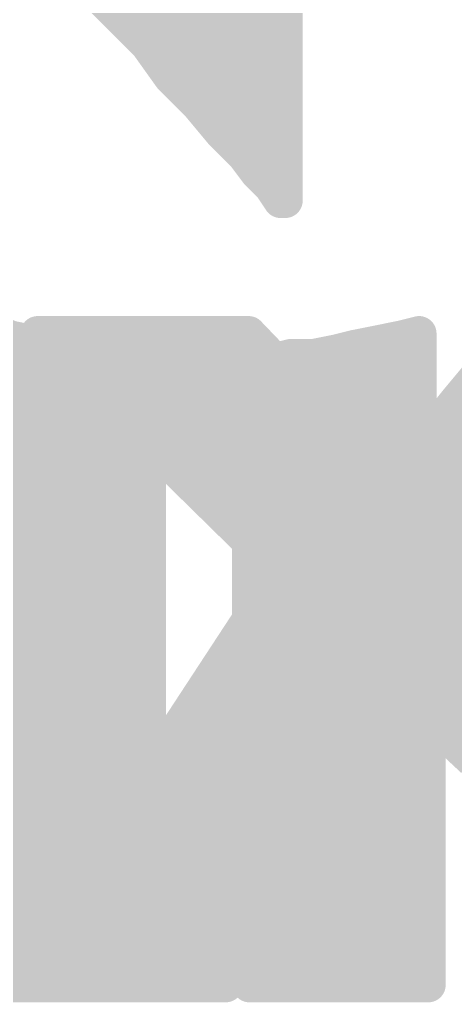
# Model space of a CAD drawing. Extents: x -33 to 74, y -22 to 37.
# Drawn here: x 11.229 to 12.18, y 20.587 to 22.729 of the extents above; entities that cross this region are included whole.
import ezdxf

# ---------------------------------------------------------------- set-up
doc = ezdxf.new("R2010")
doc.units = 0
doc.layers.add('21', color=41, linetype='CONTINUOUS')
doc.layers.add('22', color=40, linetype='CONTINUOUS')

msp = doc.modelspace()

# ---------------------------------------------------------------- linework, layer by layer
at = {"layer": '21', "const_width": 0.0762}
for points in [[(11.161, 22.055), (11.211, 22.035)], [(11.211, 22.035), (11.261, 22.025)], [(11.961, 22.015), (12.061, 22.035)], [(12.061, 22.035), (12.101, 22.045)], [(12.101, 22.045), (12.101, 21.775)], [(10.543, 22.0218), (11.269, 22.0218)], [(11.261, 22.025), (11.311, 22.005)], [(11.921, 22.005), (11.961, 22.015)], [(11.995, 22.0218), (12.101, 22.0218)], [(11.311, 22.005), (11.431, 21.915)], [(11.781, 21.985), (11.821, 21.995)], [(11.821, 21.995), (11.871, 21.995)], [(11.871, 21.995), (11.921, 22.005)], [(11.731, 21.975), (11.781, 21.985)], [(11.731, 20.625), (11.731, 21.975)], [(10.402, 21.9456), (11.3902, 21.9456)], [(11.731, 21.9456), (12.101, 21.9456)], [(12.181, 21.895), (12.231, 21.955)], [(11.431, 21.915), (11.461, 21.875)], [(12.141, 21.845), (12.181, 21.895)], [(10.3276, 21.8694), (11.4638, 21.8694)], [(11.461, 21.875), (11.481, 21.835)], [(11.731, 21.8694), (12.101, 21.8694)], [(12.1605, 21.8694), (12.641, 21.8694)], [(12.101, 21.775), (12.141, 21.845)], [(11.481, 21.835), (11.501, 21.785)], [(11.0346, 21.7932), (11.4977, 21.7932)], [(11.501, 21.785), (11.511, 21.735)], [(11.731, 21.7932), (12.101, 21.7932)], [(12.1114, 21.7932), (12.641, 21.7932)], [(11.511, 21.735), (11.511, 20.865)], [(11.105, 21.717), (11.511, 21.717)], [(11.731, 21.717), (12.641, 21.717)], [(12.251, 21.645), (12.201, 21.585)], [(11.121, 21.6408), (11.511, 21.6408)], [(11.731, 21.6408), (12.2475, 21.6408)], [(12.201, 21.585), (12.161, 21.515)], [(11.1132, 21.5646), (11.511, 21.5646)], [(11.731, 21.5646), (12.1893, 21.5646)], [(12.161, 21.515), (12.141, 21.445)], [(10.9912, 21.4884), (11.511, 21.4884)], [(11.731, 21.4884), (12.1534, 21.4884)], [(12.141, 21.445), (12.121, 21.355)], [(10.9242, 21.4122), (11.511, 21.4122)], [(11.731, 21.4122), (12.1337, 21.4122)], [(12.121, 21.355), (12.121, 20.625)], [(10.9433, 21.336), (11.511, 21.336)], [(11.731, 21.336), (12.121, 21.336)], [(11.121, 21.2598), (11.511, 21.2598)], [(11.731, 21.2598), (12.121, 21.2598)], [(11.121, 21.1836), (11.511, 21.1836)], [(11.731, 21.1836), (12.121, 21.1836)], [(11.121, 21.1074), (11.511, 21.1074)], [(11.731, 21.1074), (12.121, 21.1074)], [(11.0997, 21.0312), (11.511, 21.0312)], [(11.731, 21.0312), (12.121, 21.0312)], [(11.061, 20.955), (11.511, 20.955)], [(11.731, 20.955), (12.121, 20.955)], [(10.9662, 20.8788), (11.511, 20.8788)], [(11.731, 20.8788), (12.121, 20.8788)], [(11.511, 20.865), (11.521, 20.845)], [(11.521, 20.845), (11.521, 20.755)], [(10.2293, 20.8026), (11.521, 20.8026)], [(11.731, 20.8026), (12.121, 20.8026)], [(11.521, 20.755), (11.531, 20.735)], [(11.141, 20.7264), (11.531, 20.7264)], [(11.531, 20.735), (11.531, 20.715)], [(11.731, 20.7264), (12.121, 20.7264)], [(11.531, 20.715), (11.541, 20.695)], [(11.541, 20.695), (11.541, 20.665)], [(11.541, 20.665), (11.551, 20.645)], [(11.161, 20.6502), (11.5484, 20.6502)], [(11.551, 20.645), (11.561, 20.635)], [(11.731, 20.6502), (12.121, 20.6502)], [(11.561, 20.625), (11.171, 20.625)], [(11.561, 20.635), (11.561, 20.625)], [(12.121, 20.625), (11.731, 20.625)]]:
    msp.add_lwpolyline(points, dxfattribs=at)
at = {"layer": '21', "const_width": 0.0381}
for points in [[(11.2147, 22.0537, 1), (11.2073, 22.0163)], [(11.2039, 22.0173, 1), (11.2181, 22.0527)], [(12.0564, 22.0535, 1), (12.0656, 22.0165)], [(12.0647, 22.0163, 1), (12.0573, 22.0537)], [(12.1201, 22.045, 1), (12.082, 22.045)], [(12.1056, 22.0265, 1), (12.0964, 22.0635)], [(11.2681, 22.0427, 1), (11.2539, 22.0073)], [(11.2573, 22.0063, 1), (11.2647, 22.0437)], [(11.269, 22.0028, 1), (11.269, 22.0409)], [(11.9573, 22.0337, 1), (11.9647, 21.9963)], [(11.9656, 21.9965, 1), (11.9564, 22.0335)], [(11.995, 22.0409, 1), (11.995, 22.0028)], [(12.101, 22.0028, 1), (12.101, 22.0409)], [(11.3224, 22.0202, 1), (11.2996, 21.9898)], [(11.3039, 21.9873, 1), (11.3181, 22.0227)], [(11.821, 22.0141, 1), (11.821, 21.976)], [(11.8256, 21.9765, 1), (11.8164, 22.0135)], [(11.8673, 22.0137, 1), (11.8747, 21.9763)], [(11.871, 21.976, 1), (11.871, 22.0141)], [(11.9164, 22.0235, 1), (11.9256, 21.9865)], [(11.9247, 21.9863, 1), (11.9173, 22.0237)], [(11.75, 21.975, 1), (11.7119, 21.975)], [(11.7273, 21.9937, 1), (11.7347, 21.9563)], [(11.7764, 22.0035, 1), (11.7856, 21.9665)], [(11.7847, 21.9663, 1), (11.7773, 22.0037)], [(11.3902, 21.9266, 1), (11.3902, 21.9647)], [(11.731, 21.9647, 1), (11.731, 21.9266)], [(12.101, 21.9266, 1), (12.101, 21.9647)], [(11.4462, 21.9264, 1), (11.4158, 21.9036)], [(11.4196, 21.8998, 1), (11.4424, 21.9302)], [(12.1664, 21.9072, 1), (12.1956, 21.8828)], [(12.1959, 21.8831, 1), (12.1661, 21.9069)], [(11.478, 21.8835, 1), (11.444, 21.8665)], [(11.4458, 21.8636, 1), (11.4762, 21.8864)], [(11.4638, 21.8504, 1), (11.4638, 21.8885)], [(11.731, 21.8885, 1), (11.731, 21.8504)], [(12.101, 21.8504, 1), (12.101, 21.8885)], [(12.1605, 21.8885, 1), (12.1605, 21.8504)], [(12.1261, 21.8569, 1), (12.1559, 21.8331)], [(12.1575, 21.8355, 1), (12.1245, 21.8545)], [(11.4987, 21.8421, 1), (11.4633, 21.8279)], [(11.464, 21.8265, 1), (11.498, 21.8435)], [(11.5197, 21.7887, 1), (11.4823, 21.7813)], [(11.4833, 21.7779, 1), (11.5187, 21.7921)], [(11.4977, 21.7742, 1), (11.4977, 21.8123)], [(11.731, 21.8123, 1), (11.731, 21.7742)], [(12.1114, 21.8123, 1), (12.1114, 21.7742)], [(12.101, 21.7742, 1), (12.101, 21.8123)], [(12.0845, 21.7845, 1), (12.1175, 21.7655)], [(12.082, 21.775, 1), (12.1201, 21.775)], [(11.5301, 21.735, 1), (11.492, 21.735)], [(11.4923, 21.7313, 1), (11.5297, 21.7387)], [(11.511, 21.698, 1), (11.511, 21.7361)], [(11.731, 21.7361, 1), (11.731, 21.698)], [(11.511, 21.6218, 1), (11.511, 21.6599)], [(11.731, 21.6599, 1), (11.731, 21.6218)], [(12.2175, 21.5755, 1), (12.1845, 21.5945)], [(11.511, 21.5456, 1), (11.511, 21.5837)], [(11.731, 21.5837, 1), (11.731, 21.5456)], [(12.1864, 21.5972, 1), (12.2156, 21.5728)], [(12.1893, 21.5456, 1), (12.1893, 21.5837)], [(12.1445, 21.5245, 1), (12.1775, 21.5055)], [(12.1793, 21.5098, 1), (12.1427, 21.5202)], [(11.511, 21.4694, 1), (11.511, 21.5075)], [(11.731, 21.5075, 1), (11.731, 21.4694)], [(12.1534, 21.4694, 1), (12.1534, 21.5075)], [(12.1227, 21.4502, 1), (12.1593, 21.4398)], [(12.1596, 21.4409, 1), (12.1224, 21.4491)], [(11.511, 21.3932, 1), (11.511, 21.4313)], [(11.731, 21.4313, 1), (11.731, 21.3932)], [(12.1337, 21.3932, 1), (12.1337, 21.4313)], [(12.1401, 21.355, 1), (12.102, 21.355)], [(11.511, 21.317, 1), (11.511, 21.3551)], [(11.731, 21.3551, 1), (11.731, 21.317)], [(12.1024, 21.3591, 1), (12.1396, 21.3509)], [(12.121, 21.317, 1), (12.121, 21.3551)], [(11.511, 21.2408, 1), (11.511, 21.2789)], [(11.731, 21.2789, 1), (11.731, 21.2408)], [(12.121, 21.2408, 1), (12.121, 21.2789)], [(11.511, 21.1646, 1), (11.511, 21.2027)], [(11.731, 21.2027, 1), (11.731, 21.1646)], [(12.121, 21.1646, 1), (12.121, 21.2027)], [(11.511, 21.0884, 1), (11.511, 21.1265)], [(11.731, 21.1265, 1), (11.731, 21.0884)], [(12.121, 21.0884, 1), (12.121, 21.1265)], [(11.511, 21.0122, 1), (11.511, 21.0503)], [(11.731, 21.0503, 1), (11.731, 21.0122)], [(12.121, 21.0122, 1), (12.121, 21.0503)], [(11.511, 20.936, 1), (11.511, 20.9741)], [(11.731, 20.9741, 1), (11.731, 20.936)], [(12.121, 20.936, 1), (12.121, 20.9741)], [(11.511, 20.8598, 1), (11.511, 20.8979)], [(11.731, 20.8979, 1), (11.731, 20.8598)], [(12.121, 20.8598, 1), (12.121, 20.8979)], [(11.528, 20.8735, 1), (11.494, 20.8565)], [(11.492, 20.865, 1), (11.5301, 20.865)], [(11.5401, 20.845, 1), (11.502, 20.845)], [(11.504, 20.8365, 1), (11.538, 20.8535)], [(11.521, 20.7836, 1), (11.521, 20.8217)], [(11.731, 20.8217, 1), (11.731, 20.7836)], [(12.121, 20.7836, 1), (12.121, 20.8217)], [(11.538, 20.7635, 1), (11.504, 20.7465)], [(11.502, 20.755, 1), (11.5401, 20.755)], [(11.5501, 20.735, 1), (11.512, 20.735)], [(11.514, 20.7265, 1), (11.548, 20.7435)], [(11.531, 20.7074, 1), (11.531, 20.7455)], [(11.731, 20.7455, 1), (11.731, 20.7074)], [(12.121, 20.7074, 1), (12.121, 20.7455)], [(11.548, 20.7235, 1), (11.514, 20.7065)], [(11.512, 20.715, 1), (11.5501, 20.715)], [(11.5601, 20.695, 1), (11.522, 20.695)], [(11.524, 20.6865, 1), (11.558, 20.7035)], [(11.558, 20.6735, 1), (11.524, 20.6565)], [(11.522, 20.665, 1), (11.5601, 20.665)], [(11.5645, 20.6585, 1), (11.5375, 20.6315)], [(11.5484, 20.6312, 1), (11.5484, 20.6693)], [(11.731, 20.6693, 1), (11.731, 20.6312)], [(12.121, 20.6312, 1), (12.121, 20.6693)], [(11.534, 20.6365, 1), (11.568, 20.6535)], [(11.58, 20.635, 1), (11.5419, 20.635)], [(11.5475, 20.6215, 1), (11.5745, 20.6485)], [(11.561, 20.6059, 1), (11.561, 20.6441)], [(11.731, 20.6441, 1), (11.731, 20.6059)], [(12.121, 20.6059, 1), (12.121, 20.6441)], [(11.5419, 20.625, 1), (11.58, 20.625)], [(11.7119, 20.625, 1), (11.75, 20.625)], [(12.102, 20.625, 1), (12.1401, 20.625)]]:
    msp.add_lwpolyline(points, format="xyb", dxfattribs=at)
at = {"layer": '22', "const_width": 0.0762}
for points in [[(11.809, 23.615), (11.809, 22.335)], [(11.509, 22.675), (11.379, 22.805)], [(11.4764, 22.7076), (11.809, 22.7076)], [(11.559, 22.605), (11.509, 22.675)], [(11.5401, 22.6314), (11.809, 22.6314)], [(11.619, 22.545), (11.559, 22.605)], [(11.6088, 22.5552), (11.809, 22.5552)], [(11.669, 22.485), (11.619, 22.545)], [(11.719, 22.435), (11.669, 22.485)], [(11.675, 22.479), (11.809, 22.479)], [(11.749, 22.395), (11.719, 22.435)], [(11.7431, 22.4028), (11.809, 22.4028)], [(11.779, 22.365), (11.749, 22.395)], [(11.799, 22.335), (11.779, 22.365)], [(11.809, 22.335), (11.799, 22.335)], [(11.729, 22.045), (11.269, 22.045)], [(11.269, 22.045), (11.799, 21.525)], [(12.219, 21.535), (11.729, 22.045)], [(11.2926, 22.0218), (11.7513, 22.0218)], [(11.319, 21.815), (11.159, 21.975)], [(11.3703, 21.9456), (11.8245, 21.9456)], [(10.319, 21.8694), (11.2646, 21.8694)], [(11.448, 21.8694), (11.8977, 21.8694)], [(11.359, 21.785), (11.319, 21.815)], [(10.319, 21.7932), (11.3481, 21.7932)], [(10.969, 21.785), (11.359, 21.785)], [(11.5256, 21.7932), (11.9709, 21.7932)], [(11.6033, 21.717), (12.0441, 21.717)], [(11.681, 21.6408), (12.1174, 21.6408)], [(11.7586, 21.5646), (12.1906, 21.5646)], [(11.799, 21.525), (11.209, 20.625)], [(11.775, 21.4884), (12.609, 21.4884)], [(11.7251, 21.4122), (12.609, 21.4122)], [(11.6751, 21.336), (12.609, 21.336)], [(11.6251, 21.2598), (12.609, 21.2598)], [(11.679, 20.625), (12.069, 21.255)], [(12.069, 21.255), (12.219, 21.115)], [(11.5752, 21.1836), (12.0248, 21.1836)], [(12.1455, 21.1836), (12.609, 21.1836)], [(11.5252, 21.1074), (11.9776, 21.1074)], [(11.4753, 21.0312), (11.9305, 21.0312)], [(11.4253, 20.955), (11.8833, 20.955)], [(11.3754, 20.8788), (11.8361, 20.8788)], [(11.3254, 20.8026), (11.7889, 20.8026)], [(11.2755, 20.7264), (11.7418, 20.7264)], [(11.2255, 20.6502), (11.6946, 20.6502)], [(11.209, 20.625), (11.679, 20.625)]]:
    msp.add_lwpolyline(points, dxfattribs=at)
at = {"layer": '22', "const_width": 0.0381}
for points in [[(11.4764, 22.7266, 1), (11.4764, 22.6885)], [(11.809, 22.6885, 1), (11.809, 22.7266)], [(11.5245, 22.6861, 1), (11.4935, 22.6639)], [(11.4955, 22.6615, 1), (11.5225, 22.6885)], [(11.5401, 22.6505, 1), (11.5401, 22.6124)], [(11.809, 22.6124, 1), (11.809, 22.6505)], [(11.5725, 22.6185, 1), (11.5455, 22.5915)], [(11.5435, 22.5939, 1), (11.5745, 22.6161)], [(11.6088, 22.5743, 1), (11.6088, 22.5362)], [(11.6336, 22.5572, 1), (11.6044, 22.5328)], [(11.809, 22.5362, 1), (11.809, 22.5743)], [(11.6055, 22.5315, 1), (11.6325, 22.5585)], [(11.6825, 22.4985, 1), (11.6555, 22.4715)], [(11.6544, 22.4728, 1), (11.6836, 22.4972)], [(11.675, 22.4981, 1), (11.675, 22.46)], [(11.809, 22.46, 1), (11.809, 22.4981)], [(11.7342, 22.4464, 1), (11.7038, 22.4236)], [(11.7055, 22.4215, 1), (11.7325, 22.4485)], [(11.7431, 22.4219, 1), (11.7431, 22.3838)], [(11.7625, 22.4085, 1), (11.7355, 22.3815)], [(11.809, 22.3838, 1), (11.809, 22.4219)], [(11.7338, 22.3836, 1), (11.7642, 22.4064)], [(11.7949, 22.3756, 1), (11.7631, 22.3544)], [(11.7655, 22.3515, 1), (11.7925, 22.3785)], [(11.799, 22.3541, 1), (11.799, 22.316)], [(11.809, 22.316, 1), (11.809, 22.3541)], [(11.7831, 22.3244, 1), (11.8149, 22.3456)], [(11.79, 22.335, 1), (11.8281, 22.335)], [(11.269, 22.0641, 1), (11.269, 22.026)], [(11.2823, 22.0586, 1), (11.2557, 22.0314)], [(11.7427, 22.0582, 1), (11.7153, 22.0318)], [(11.729, 22.026, 1), (11.729, 22.0641)], [(11.2926, 22.0409, 1), (11.2926, 22.0028)], [(11.7513, 22.0028, 1), (11.7513, 22.0409)], [(11.3703, 21.9647, 1), (11.3703, 21.9266)], [(11.8245, 21.9266, 1), (11.8245, 21.9647)], [(11.2646, 21.8504, 1), (11.2646, 21.8885)], [(11.448, 21.8885, 1), (11.448, 21.8504)], [(11.8977, 21.8504, 1), (11.8977, 21.8885)], [(11.3304, 21.8302, 1), (11.3076, 21.7998)], [(11.3055, 21.8015, 1), (11.3325, 21.8285)], [(11.3476, 21.7698, 1), (11.3704, 21.8002)], [(11.3481, 21.7742, 1), (11.3481, 21.8123)], [(11.359, 21.766, 1), (11.359, 21.8041)], [(11.5256, 21.8123, 1), (11.5256, 21.7742)], [(11.9709, 21.7742, 1), (11.9709, 21.8123)], [(11.6033, 21.7361, 1), (11.6033, 21.698)], [(12.0441, 21.698, 1), (12.0441, 21.7361)], [(11.681, 21.6599, 1), (11.681, 21.6218)], [(12.1174, 21.6218, 1), (12.1174, 21.6599)], [(11.7586, 21.5837, 1), (11.7586, 21.5456)], [(12.1906, 21.5456, 1), (12.1906, 21.5837)], [(11.8149, 21.5146, 1), (11.7831, 21.5354)], [(11.7857, 21.5114, 1), (11.8123, 21.5386)], [(11.775, 21.5075, 1), (11.775, 21.4694)], [(11.7251, 21.4313, 1), (11.7251, 21.3932)], [(11.6751, 21.3551, 1), (11.6751, 21.317)], [(11.6251, 21.2789, 1), (11.6251, 21.2408)], [(12.082, 21.2689, 1), (12.056, 21.2411)], [(12.0852, 21.245, 1), (12.0528, 21.265)], [(11.5752, 21.2027, 1), (11.5752, 21.1646)], [(12.0248, 21.1646, 1), (12.0248, 21.2027)], [(12.1455, 21.2027, 1), (12.1455, 21.1646)], [(11.5252, 21.1265, 1), (11.5252, 21.0884)], [(11.9776, 21.0884, 1), (11.9776, 21.1265)], [(11.4753, 21.0503, 1), (11.4753, 21.0122)], [(11.9305, 21.0122, 1), (11.9305, 21.0503)], [(11.4253, 20.9741, 1), (11.4253, 20.936)], [(11.8833, 20.936, 1), (11.8833, 20.9741)], [(11.3754, 20.8979, 1), (11.3754, 20.8598)], [(11.8361, 20.8598, 1), (11.8361, 20.8979)], [(11.3254, 20.8217, 1), (11.3254, 20.7836)], [(11.7889, 20.7836, 1), (11.7889, 20.8217)], [(11.2755, 20.7455, 1), (11.2755, 20.7074)], [(11.7418, 20.7074, 1), (11.7418, 20.7455)], [(11.2255, 20.6693, 1), (11.2255, 20.6312)], [(11.6946, 20.6312, 1), (11.6946, 20.6693)], [(11.1931, 20.6354, 1), (11.2249, 20.6146)], [(11.6628, 20.635, 1), (11.6952, 20.615)], [(11.679, 20.6059, 1), (11.679, 20.6441)]]:
    msp.add_lwpolyline(points, format="xyb", dxfattribs=at)

doc.saveas('drawing.dxf')
